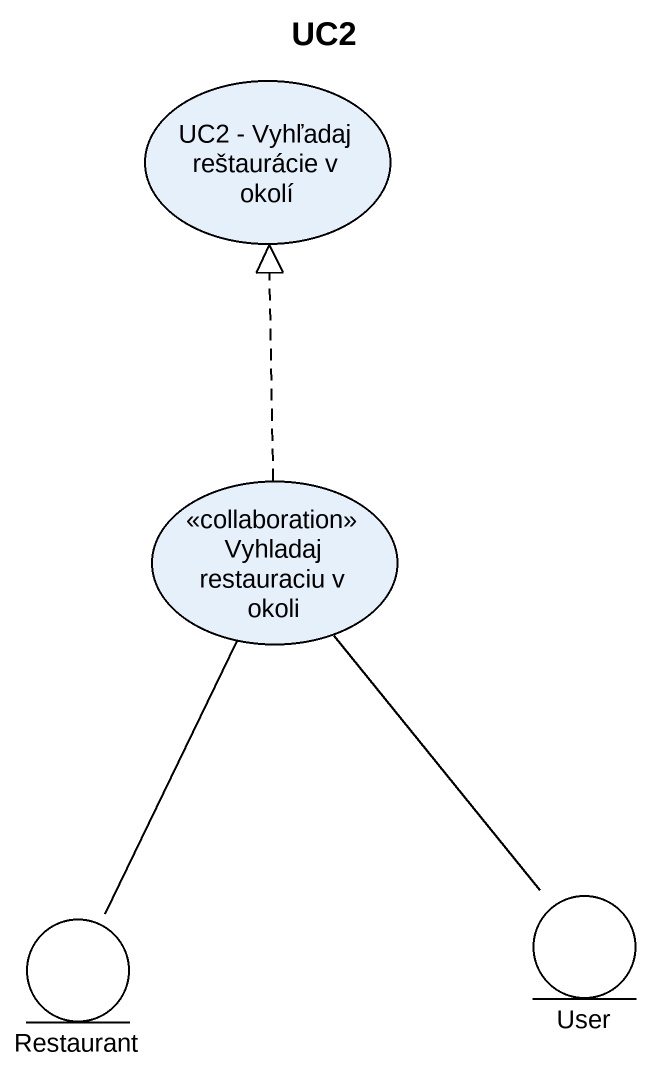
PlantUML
@startuml
title UC2
usecase "UC2 - Vyhľadaj reštaurácie v okolí" as UC2_Vyhľadaj_reštaurácie_v
usecase "Vyhladaj restauraciu v okoli" as Vyhladaj_restauraciu_v_okoli <<collaboration>>
entity Restaurant
entity User
Vyhladaj_restauraciu_v_okoli .up.|> UC2_Vyhľadaj_reštaurácie_v
Vyhladaj_restauraciu_v_okoli -- Restaurant
Vyhladaj_restauraciu_v_okoli -- User
@enduml
